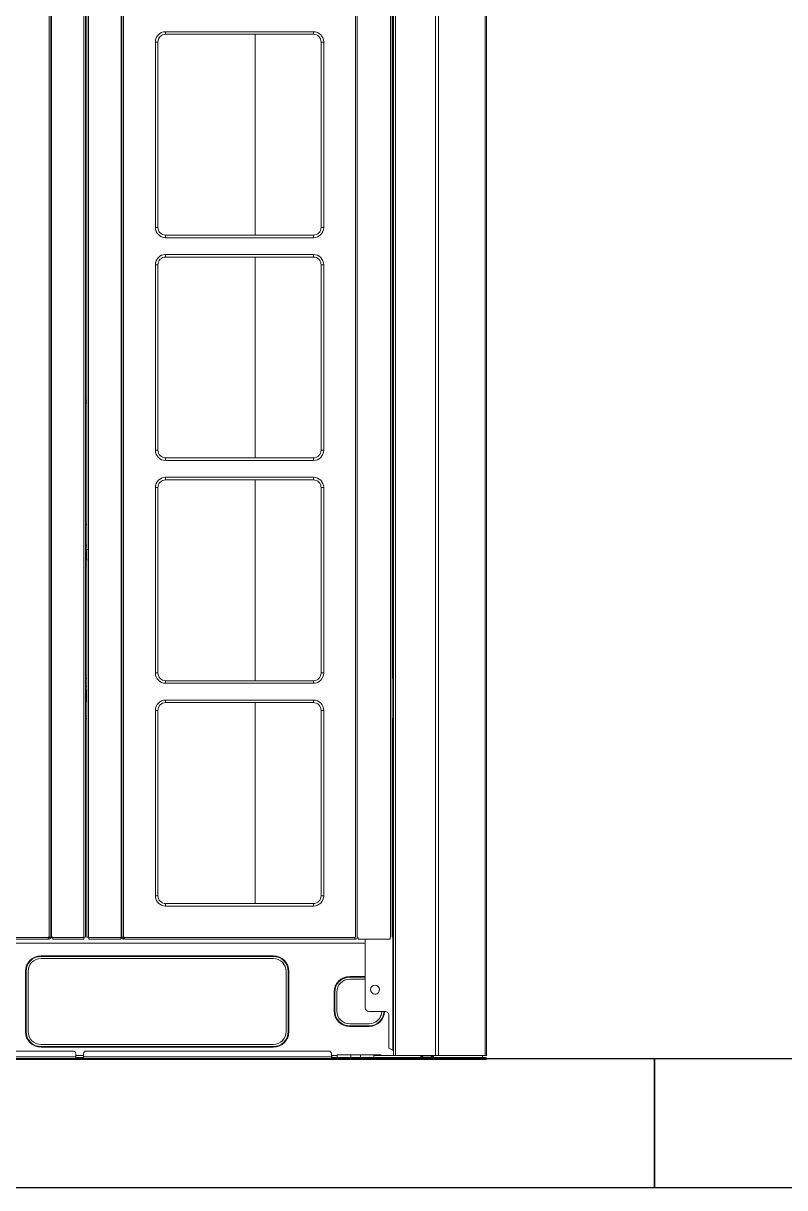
# Model space of a CAD drawing. Header units: millimetres. Extents: x 10547 to 11305, y 9897 to 10391.
# Drawn here: x 10915.8 to 10920.2, y 10362.74 to 10369.46 of the extents above; entities that cross this region are included whole.
import ezdxf

# ---------------------------------------------------------------- set-up
doc = ezdxf.new("R2010")
doc.units = ezdxf.units.MM
for name, color, linetype in [('EHP', 1, 'Continuous'), ('LG-AIRCON', 240, 'Continuous'), ('에어컨', 15, 'Continuous')]:
    doc.layers.add(name, color=color, linetype=linetype)

# ---------------------------------------------------------------- blocks, each defined once
blk = doc.blocks.new('NEWUXA-1')
at = {"layer": 'LG-AIRCON', "color": 0, "linetype": 'Continuous', "lineweight": 13}
for p, q in [((126.29, 94.8), (126.29, 1726.68)), ((127.59, 1726.68), (127.59, 94.8)), ((153.29, 94.8), (153.29, 1726.68)), ((154.59, 1726.67), (154.59, 94.8)), ((155.59, 94.8), (155.59, 1726.68)), ((156.89, 1726.68), (156.89, 94.8)), ((182.09, 94.8), (182.09, 1726.68)), ((182.59, 94.8), (182.59, 1726.68)), ((182.59, 1726.68), (182.59, 94.8)), ((183.89, 1726.68), (183.89, 94.8)), ((363.79, 94.8), (363.79, 1726.68)), ((365.09, 1726.68), (365.09, 94.8)), ((390.79, 94.8), (390.79, 1726.68)), ((392.09, 1726.67), (392.09, 94.8)), ((393.11, 3.3), (393.11, 1726.7)), ((394.61, 1726.69), (394.61, 3.3)), ((128.09, 1516.48), (128.09, 94.8)), ((155.59, 1516.49), (155.59, 285.8)), ((127.59, 94.8), (127.59, 1500.3)), ((392.61, 295.3), (392.61, 1434.3)), ((393.11, 1434.3), (393.11, 295.3)), ((216.59, 796.1), (331.09, 796.1)), ((216.59, 794.1), (216.59, 796.1)), ((216.59, 794.1), (331.09, 794.1)), ((285.85, 794.1), (285.85, 638.56)), ((331.09, 796.1), (331.09, 794.1)), ((208.59, 644.55), (208.59, 788.1)), ((210.59, 788.1), (208.59, 788.1)), ((210.59, 644.55), (210.59, 788.1)), ((339.09, 788.1), (337.09, 788.1)), ((337.09, 788.1), (337.09, 644.55)), ((339.09, 788.1), (339.09, 644.55)), ((210.59, 644.55), (208.59, 644.55)), ((339.09, 644.55), (337.09, 644.55)), ((331.09, 638.55), (216.59, 638.55)), ((216.59, 638.55), (216.59, 636.55)), ((331.09, 636.55), (216.59, 636.55)), ((331.09, 636.55), (331.09, 638.55)), ((216.59, 623.55), (331.09, 623.55)), ((216.59, 621.55), (216.59, 623.55)), ((331.09, 623.55), (331.09, 621.55)), ((208.59, 472), (208.59, 615.55)), ((210.59, 615.55), (208.59, 615.55)), ((210.59, 472), (210.59, 615.55)), ((216.59, 621.55), (331.09, 621.55)), ((285.85, 621.56), (285.85, 466)), ((339.09, 615.55), (337.09, 615.55)), ((337.09, 615.55), (337.09, 472)), ((339.09, 615.55), (339.09, 472)), ((154.59, 510.6), (155.59, 510.6)), ((154.59, 508.6), (155.59, 508.6)), ((210.59, 472), (208.59, 472)), ((339.09, 472), (337.09, 472)), ((216.59, 466), (216.59, 464)), ((331.09, 466), (216.59, 466)), ((331.09, 464), (216.59, 464)), ((331.09, 464), (331.09, 466)), ((216.59, 451), (331.09, 451)), ((216.59, 449), (216.59, 451)), ((331.09, 451), (331.09, 449)), ((208.59, 299.45), (208.59, 443)), ((210.59, 443), (208.59, 443)), ((210.59, 299.45), (210.59, 443)), ((216.59, 449), (331.09, 449)), ((285.85, 449), (285.85, 293.47)), ((339.09, 443), (337.09, 443)), ((337.09, 443), (337.09, 299.45)), ((339.09, 443), (339.09, 299.45)), ((155.59, 414.3), (154.59, 414.3)), ((154.59, 383.44), (154.59, 384.8)), ((154.59, 383.3), (155.59, 383.3)), ((210.59, 299.45), (208.59, 299.45)), ((339.09, 299.45), (337.09, 299.45)), ((155.59, 295.3), (154.59, 295.3)), ((155.59, 289.1), (154.59, 289.1)), ((216.59, 293.45), (216.59, 291.45)), ((331.09, 293.45), (216.59, 293.45)), ((331.09, 291.45), (216.59, 291.45)), ((331.09, 291.45), (331.09, 293.45)), ((392.09, 295.3), (392.61, 295.3)), ((393.11, 295.3), (392.61, 295.3)), ((393.11, 264.3), (393.11, 295.3)), ((154.59, 286.1), (155.19, 286.1)), ((155.19, 277.1), (155.19, 286.1)), ((155.59, 275.8), (155.59, 285.8)), ((155.59, 277.1), (154.59, 277.1)), ((155.59, 266.58), (155.59, 275.8)), ((216.59, 278.45), (331.09, 278.45)), ((216.59, 276.45), (216.59, 278.45)), ((216.59, 276.45), (331.09, 276.45)), ((285.85, 276.47), (285.85, 120.91)), ((331.09, 278.45), (331.09, 276.45)), ((154.59, 264.3), (155.59, 264.3)), ((155.59, 265.6), (155.59, 266.58)), ((155.59, 265.8), (155.59, 266.3)), ((155.59, 265.8), (155.59, 97.8)), ((208.59, 126.9), (208.59, 270.45)), ((210.59, 270.45), (208.59, 270.45)), ((210.59, 126.9), (210.59, 270.45)), ((339.09, 270.45), (337.09, 270.45)), ((337.09, 270.45), (337.09, 126.9)), ((339.09, 270.45), (339.09, 126.9)), ((392.09, 266.3), (392.09, 265.8)), ((392.09, 265.6), (392.09, 265.8)), ((392.61, 264.3), (392.09, 264.3)), ((392.61, 7.32), (392.61, 264.3)), ((392.61, 264.3), (393.11, 264.3)), ((393.11, 264.3), (393.11, 6.81)), ((210.59, 126.9), (208.59, 126.9)), ((339.09, 126.9), (337.09, 126.9)), ((216.59, 120.9), (216.59, 118.9)), ((331.09, 120.9), (216.59, 120.9)), ((331.09, 118.9), (216.59, 118.9)), ((331.09, 118.9), (331.09, 120.9)), ((371.1, 90.2), (-323.55, 90.2)), ((89.59, 94.5), (125.59, 94.5)), ((125.59, 93.2), (89.59, 93.2)), ((125.59, 94.8), (125.59, 94.5)), ((126.29, 94.8), (125.59, 94.8)), ((125.59, 93.2), (125.59, 94.5)), ((125.59, 94.4), (126.69, 94.4)), ((125.99, 94), (125.99, 93.2)), ((125.99, 94), (125.99, 94)), ((125.99, 94), (125.99, 93.2)), ((125.99, 93.2), (125.99, 93.2)), ((125.99, 93.2), (126.29, 93.2)), ((127.59, 94.8), (126.29, 94.8)), ((127.59, 94.5), (127.59, 94.8)), ((128.09, 94.8), (127.59, 94.8)), ((127.59, 94.4), (129.09, 94.4)), ((129.09, 94.8), (128.09, 94.8)), ((129.09, 94.6), (129.09, 94.8)), ((129.09, 94.6), (129.09, 94.8)), ((129.09, 94.8), (129.09, 94.8)), ((129.09, 94.6), (153.09, 94.6)), ((129.09, 93.3), (129.09, 94.6)), ((129.09, 94.1), (129.09, 94.6)), ((129.09, 94.1), (129.09, 94.1)), ((129.09, 94.1), (129.09, 93.3)), ((153.09, 93.3), (129.09, 93.3)), ((129.09, 93.3), (129.09, 93.3)), ((153.09, 94.8), (153.09, 94.6)), ((153.29, 94.8), (153.09, 94.8)), ((153.09, 94.6), (153.09, 93.3)), ((154.59, 94.8), (153.29, 94.8)), ((155.59, 94.8), (155.59, 97.8)), ((156.89, 94.8), (155.59, 94.8)), ((157.09, 94.8), (156.89, 94.8)), ((157.09, 94.6), (157.09, 94.8)), ((157.09, 94.8), (157.09, 94.6)), ((157.09, 94.8), (157.09, 94.8)), ((157.09, 94.6), (181.89, 94.6)), ((157.09, 93.3), (157.09, 94.6)), ((157.09, 94.1), (157.09, 94.6)), ((157.09, 94.1), (157.09, 94.1)), ((157.09, 94.1), (157.09, 93.3)), ((157.09, 93.3), (157.09, 93.3)), ((181.89, 93.3), (157.09, 93.3)), ((181.89, 94.8), (182.09, 94.8)), ((181.89, 94.8), (181.89, 94.6)), ((181.89, 94.6), (181.89, 93.3)), ((181.89, 94.4), (182.6, 94.4)), ((182.59, 94.8), (182.09, 94.8)), ((182.59, 94.8), (183.89, 94.8)), ((182.59, 94.8), (182.59, 94.5)), ((182.59, 94.8), (182.59, 94.5)), ((182.59, 94.5), (182.59, 94.5)), ((183.39, 94.5), (183.39, 94.8)), ((183.4, 94.4), (184.59, 94.4)), ((184.59, 94.8), (183.89, 94.8)), ((184.19, 94), (183.89, 94)), ((183.89, 93.2), (184.19, 93.2)), ((184.19, 93.2), (184.19, 94)), ((184.59, 94.5), (184.59, 94.8)), ((184.59, 94.8), (184.59, 94.5)), ((184.59, 94.8), (184.59, 94.8)), ((184.59, 94.5), (363.09, 94.5)), ((184.59, 93.2), (184.59, 94.5)), ((184.59, 94.5), (184.59, 94)), ((184.59, 94), (184.59, 93.2)), ((363.09, 93.2), (184.59, 93.2)), ((363.09, 94.5), (363.09, 93.2)), ((363.49, 94), (363.49, 93.2)), ((363.49, 94), (363.49, 93.2)), ((363.49, 93.2), (363.79, 93.2)), ((363.49, 93.2), (363.49, 93.2)), ((365.79, 93.3), (365.79, 94.6)), ((365.79, 94.1), (365.79, 93.3)), ((365.79, 93.3), (365.79, 93.3)), ((390.59, 93.3), (365.79, 93.3)), ((371.1, 40.34), (371.1, 93.3)), ((371.1, 89.5), (371.1, 93.3)), ((390.59, 94.6), (390.59, 93.3)), ((371.1, 40.34), (371.1, 87.9)), ((120, 79.9), (120, 80.4)), ((120, 80.4), (300, 80.4)), ((300, 79.9), (120, 79.9)), ((300, 78.3), (120, 78.3)), ((107.9, 68.3), (108.4, 68.3)), ((107.9, 21.7), (107.9, 68.3)), ((108.4, 68.3), (108.4, 21.7)), ((108.4, 68.3), (108.4, 21.7)), ((108.4, 68.3), (108.4, 68.3)), ((110, 68.3), (110, 21.7)), ((310, 68.3), (309.9, 68.3)), ((309.9, 21.7), (309.9, 68.3)), ((309.9, 68.3), (309.9, 68.3)), ((309.9, 21.7), (309.9, 68.3)), ((310, 68.3), (310, 21.7)), ((310, 21.7), (310, 68.3)), ((310, 68.3), (310, 68.3)), ((311.6, 68.3), (312.1, 68.3)), ((311.6, 21.7), (311.6, 68.3)), ((311.6, 21.7), (311.6, 68.3)), ((312.1, 68.3), (312.1, 21.7)), ((359.2, 63.85), (359.2, 64.35)), ((359.2, 64.35), (371.1, 64.35)), ((371.1, 63.85), (359.2, 63.85)), ((371.1, 62.25), (359.2, 62.25)), ((371.1, 40.32), (371.1, 62.25)), ((371.1, 40.32), (371.1, 62.25)), ((347.1, 52.25), (347.6, 52.25)), ((347.1, 37.75), (347.1, 52.25)), ((347.6, 52.25), (347.6, 37.75)), ((347.6, 52.25), (347.6, 37.75)), ((347.6, 52.25), (347.6, 52.25)), ((349.2, 52.25), (349.2, 37.75)), ((378.6, 50.71), (379.11, 50.71)), ((379.11, 50.71), (379.11, 50.71)), ((347.1, 37.75), (347.6, 37.75)), ((347.6, 37.75), (347.6, 37.75)), ((371.1, 40.32), (371.1, 40.32)), ((371.1, 40.34), (371.1, 40.34)), ((374.1, 37.32), (384.1, 37.32)), ((374.1, 37.34), (386.62, 37.34)), ((359.2, 27.75), (374.2, 27.75)), ((389.61, 20.69), (389.62, 34.34)), ((389.62, 34.34), (389.61, 20.69)), ((389.62, 34.34), (389.62, 34.34)), ((107.9, 21.7), (108.4, 21.7)), ((108.4, 21.7), (108.4, 21.7)), ((310, 21.7), (309.9, 21.7)), ((309.9, 21.7), (309.9, 21.7)), ((310, 21.7), (310, 21.7)), ((311.6, 21.7), (312.1, 21.7)), ((359.2, 25.65), (359.2, 26.15)), ((359.2, 26.15), (374.2, 26.15)), ((374.2, 25.65), (359.2, 25.65)), ((374.2, 25.65), (374.2, 26.15)), ((389.61, 20.69), (389.6, 8.85)), ((389.61, 20.69), (389.61, 20.69)), ((120, 11.7), (300, 11.7)), ((120, 9.6), (120, 10.1)), ((120, 10.1), (300, 10.1)), ((300, 9.6), (120, 9.6)), ((300, 9.6), (300, 10.1)), ((389.6, 8.85), (389.6, 9.36)), ((147.04, 0), (-147.04, 0)), ((-147, 2.1), (147, 2.1)), ((-145, 6.6), (145, 6.6)), ((147, 4.6), (147, 2.1)), ((147, 3.2), (153, 3.2)), ((147, 2.1), (147, 0.06)), ((147, 0.06), (147, 2.1)), ((147.04, 1.6), (152.96, 1.6)), ((152.96, 0), (147.04, 0)), ((345.09, 0), (152.96, 0)), ((153, 4.6), (153, 2.1)), ((153, 4.6), (153, 4.6)), ((153, 4.6), (153, 2.1)), ((153, 2.1), (345, 2.1)), ((153, 0.06), (153, 2.1)), ((153, 2.1), (153, 0.06)), ((155, 6.6), (343, 6.6)), ((345, 2.1), (345, 4.6)), ((345, 3.2), (349.5, 3.2)), ((345, 2.1), (345, 0.06)), ((348, 1.6), (345, 1.6)), ((345, 0.06), (345, 1.6)), ((345.09, 0), (348, 0)), ((348, 1.6), (348, 1.6)), ((425.73, 1.6), (348, 1.6)), ((348, 0), (348, 1.6)), ((348, 0), (348, 1.6)), ((425.73, 0), (348, 0)), ((348, 0), (348, 0)), ((349.5, 3.6), (349.5, 1.6)), ((359.52, 3.6), (349.5, 3.6)), ((383.5, 3.6), (359.4, 3.6)), ((360, 3.6), (360, 1.6)), ((367.5, 3.6), (367.5, 1.6)), ((378, 1.6), (378, 3.6)), ((378, 3.2), (414.41, 3.2)), ((392.61, 7.32), (389.6, 8.85)), ((393.11, 3.87), (393.11, 6.81)), ((393.11, 3.87), (393.11, 3.3)), ((394.61, 3.3), (393.11, 3.3)), ((425.83, 3.3), (394.61, 3.3)), ((414.41, 3.2), (414.88, 3.1)), ((414.92, 3.3), (414.88, 3.1)), ((415.19, 1.85), (423.21, 1.85)), ((415.19, 1.85), (415.19, 1.85)), ((423.52, 3.1), (423.48, 3.3)), ((423.52, 3.1), (423.99, 3.2)), ((423.99, 3.2), (425.11, 3.2)), ((425.73, 1.6), (427.85, 1.6)), ((425.73, 0), (425.73, 1.6)), ((427.85, 0), (425.73, 0)), ((464.12, 1.6), (427.85, 1.6)), ((427.85, 1.6), (427.85, 0)), ((427.85, 0), (464.12, 0)), ((464.23, 3.3), (427.95, 3.3)), ((428.68, 3.2), (462.2, 3.2)), ((462.2, 3.3), (462.2, 3.2)), ((462.2, 3.2), (462.2, 1.6)), ((464.12, 0), (464.12, 1.6)), ((464.12, 1.6), (465, 1.6)), ((465, 0), (464.12, 0)), ((465, 1.6), (465, 0))]:
    blk.add_line(p, q, dxfattribs=at)
for points in [[(425.83, 3.3), (425.83, 37.76), (425.83, 72.23), (425.83, 106.69), (425.83, 141.16), (425.83, 175.62), (425.83, 210.09), (425.83, 244.55), (425.83, 279.02), (425.83, 313.48), (425.83, 347.95), (425.83, 382.41), (425.83, 416.88), (425.83, 451.34), (425.83, 485.81), (425.83, 520.27), (425.83, 554.73), (425.83, 589.2), (425.83, 623.66), (425.83, 658.13), (425.83, 692.59), (425.83, 727.06), (425.83, 761.52), (425.83, 795.99), (425.83, 830.45)], [(427.95, 830.64), (427.95, 796.16), (427.95, 761.69), (427.95, 727.22), (427.95, 692.75), (427.95, 658.27), (427.95, 623.8), (427.95, 589.33), (427.95, 554.86), (427.95, 520.39), (427.95, 485.91), (427.95, 451.44), (427.95, 416.97), (427.95, 382.5), (427.95, 348.02), (427.95, 313.55), (427.95, 279.08), (427.95, 244.61), (427.95, 210.13), (427.95, 175.66), (427.95, 141.19), (427.95, 106.72), (427.95, 72.24), (427.95, 37.77), (427.95, 3.3)], [(464.23, 3.3), (464.23, 37.76), (464.23, 72.22), (464.23, 106.69), (464.23, 141.15), (464.23, 175.61), (464.23, 210.07), (464.23, 244.54), (464.23, 279), (464.23, 313.46), (464.23, 347.93), (464.23, 382.39), (464.23, 416.85), (464.23, 451.31), (464.23, 485.78), (464.23, 520.24), (464.23, 554.7), (464.23, 589.16), (464.23, 623.63), (464.23, 658.09), (464.23, 692.55), (464.23, 727.01), (464.23, 761.48), (464.23, 795.94), (464.23, 830.4)], [(465.11, 830.57), (465.11, 796.1), (465.11, 761.63), (465.11, 727.16), (465.11, 692.69), (465.11, 658.22), (465.11, 623.75), (465.11, 589.28), (465.11, 554.81), (465.11, 520.34), (465.11, 485.87), (465.11, 451.4), (465.11, 416.93), (465.11, 382.46), (465.11, 348), (465.11, 313.53), (465.11, 279.06), (465.11, 244.59), (465.11, 210.12), (465.11, 175.65), (465.11, 141.18), (465.11, 106.71), (465.11, 72.24), (465.11, 37.77), (465.11, 3.3)], [(155.22, 398.65), (155.21, 398.63), (155.2, 398.6), (155.19, 398.58), (155.19, 398.55), (155.18, 398.53), (155.17, 398.5), (155.16, 398.48), (155.15, 398.45), (155.14, 398.43), (155.14, 398.4), (155.13, 398.38), (155.12, 398.35), (155.11, 398.33), (155.1, 398.3), (155.09, 398.28), (155.08, 398.25), (155.08, 398.23), (155.07, 398.2), (155.06, 398.18), (155.05, 398.15), (155.04, 398.13), (155.03, 398.1), (155.02, 398.08), (155.01, 398.05), (155.01, 398.03), (155, 398.01), (154.99, 397.98), (154.98, 397.96), (154.97, 397.93), (154.96, 397.91), (154.95, 397.88), (154.94, 397.86), (154.93, 397.83), (154.92, 397.81), (154.91, 397.78), (154.9, 397.76), (154.89, 397.73), (154.88, 397.71), (154.87, 397.68), (154.87, 397.66), (154.86, 397.63), (154.85, 397.61), (154.84, 397.58), (154.83, 397.56), (154.82, 397.53), (154.81, 397.51), (154.8, 397.48), (154.79, 397.46), (154.78, 397.43), (154.77, 397.41)], [(154.65, 394.65), (154.68, 394.67), (154.71, 394.68), (154.74, 394.69), (154.77, 394.7), (154.79, 394.71), (154.82, 394.72), (154.85, 394.73), (154.88, 394.74), (154.91, 394.76), (154.93, 394.77), (154.96, 394.78), (154.99, 394.79), (155.02, 394.8), (155.05, 394.81), (155.07, 394.82), (155.1, 394.84), (155.13, 394.85), (155.16, 394.86), (155.19, 394.87), (155.21, 394.88), (155.24, 394.89), (155.27, 394.91), (155.3, 394.92), (155.33, 394.93), (155.35, 394.94), (155.38, 394.95), (155.41, 394.96), (155.44, 394.98), (155.47, 394.99), (155.49, 395), (155.52, 395.01), (155.55, 395.02), (155.58, 395.04), (155.61, 395.05), (155.63, 395.06), (155.66, 395.07), (155.69, 395.08), (155.72, 395.1), (155.74, 395.11), (155.77, 395.12), (155.8, 395.13), (155.83, 395.14), (155.86, 395.16), (155.88, 395.17), (155.91, 395.18), (155.94, 395.19), (155.97, 395.21), (155.99, 395.22), (156.02, 395.23), (156.05, 395.24)], [(154.99, 394.95), (154.99, 394.75), (154.99, 394.54), (154.99, 394.34), (155, 394.13), (155, 393.93), (155, 393.73), (155.01, 393.53), (155.01, 393.34), (155.01, 393.14), (155.01, 392.95), (155.02, 392.76), (155.02, 392.57), (155.02, 392.38), (155.03, 392.19), (155.03, 392.01), (155.03, 391.82), (155.04, 391.64), (155.04, 391.47), (155.04, 391.29), (155.05, 391.12), (155.05, 390.95), (155.05, 390.78), (155.06, 390.62), (155.06, 390.45), (155.06, 390.3), (155.06, 390.14), (155.07, 389.99), (155.07, 389.84), (155.07, 389.7), (155.08, 389.55), (155.08, 389.42), (155.08, 389.28), (155.08, 389.15), (155.08, 389.02), (155.08, 388.9), (155.09, 388.78), (155.09, 388.66), (155.09, 388.55), (155.09, 388.44), (155.09, 388.33), (155.09, 388.23), (155.09, 388.13), (155.09, 388.04), (155.09, 387.95), (155.08, 387.86), (155.08, 387.78), (155.08, 387.7), (155.08, 387.63), (155.08, 387.56), (155.07, 387.5)], [(155, 387.1), (155.01, 387.1), (155.02, 387.11), (155.03, 387.13), (155.03, 387.16), (155.04, 387.19), (155.05, 387.23), (155.06, 387.28), (155.06, 387.33), (155.07, 387.4), (155.07, 387.47), (155.08, 387.54), (155.08, 387.63), (155.08, 387.72), (155.08, 387.82), (155.09, 387.93), (155.09, 388.04), (155.09, 388.16), (155.09, 388.29), (155.09, 388.42), (155.09, 388.56), (155.09, 388.7), (155.09, 388.85), (155.08, 389.01), (155.08, 389.17), (155.08, 389.34), (155.08, 389.51), (155.07, 389.69), (155.07, 389.87), (155.07, 390.06), (155.06, 390.26), (155.06, 390.45), (155.06, 390.66), (155.05, 390.87), (155.05, 391.08), (155.04, 391.3), (155.04, 391.52), (155.03, 391.75), (155.03, 391.98), (155.03, 392.21), (155.02, 392.45), (155.02, 392.69), (155.01, 392.93), (155.01, 393.17), (155.01, 393.42), (155, 393.67), (155, 393.92), (155, 394.18), (154.99, 394.43), (154.99, 394.69), (154.99, 394.95)], [(154.62, 387.08), (154.67, 387.08), (154.71, 387.09), (154.75, 387.09), (154.79, 387.09), (154.83, 387.09), (154.87, 387.09), (154.91, 387.09), (154.95, 387.09), (154.99, 387.09), (155.03, 387.09), (155.06, 387.09), (155.1, 387.09), (155.14, 387.09), (155.17, 387.09), (155.2, 387.09), (155.24, 387.09), (155.27, 387.09), (155.3, 387.09), (155.34, 387.09), (155.37, 387.09), (155.4, 387.09), (155.43, 387.09), (155.46, 387.09), (155.48, 387.09), (155.51, 387.09), (155.54, 387.09), (155.57, 387.09), (155.59, 387.09), (155.62, 387.09), (155.64, 387.09), (155.67, 387.09), (155.69, 387.09), (155.71, 387.09), (155.73, 387.1), (155.75, 387.1), (155.77, 387.1), (155.79, 387.1), (155.81, 387.1), (155.83, 387.1), (155.85, 387.1), (155.87, 387.1), (155.88, 387.1), (155.9, 387.1), (155.92, 387.1), (155.93, 387.1), (155.94, 387.1), (155.96, 387.1), (155.97, 387.1), (155.98, 387.1), (155.99, 387.1)], [(155, 387.1), (155.01, 387.1), (155.02, 387.1), (155.03, 387.1), (155.04, 387.1), (155.05, 387.1), (155.07, 387.1), (155.08, 387.1), (155.09, 387.1), (155.1, 387.1), (155.11, 387.1), (155.13, 387.1), (155.14, 387.1), (155.15, 387.1), (155.16, 387.1), (155.17, 387.1), (155.19, 387.1), (155.2, 387.1), (155.21, 387.1), (155.22, 387.1), (155.23, 387.1), (155.25, 387.1), (155.26, 387.1), (155.27, 387.1), (155.28, 387.1), (155.29, 387.1), (155.31, 387.1), (155.32, 387.1), (155.33, 387.1), (155.34, 387.1), (155.35, 387.1), (155.37, 387.1), (155.38, 387.1), (155.39, 387.1), (155.4, 387.1), (155.41, 387.1), (155.43, 387.1), (155.44, 387.1), (155.45, 387.1), (155.46, 387.1), (155.47, 387.1), (155.49, 387.1), (155.5, 387.1), (155.51, 387.1), (155.52, 387.1), (155.53, 387.1), (155.54, 387.1), (155.56, 387.1), (155.57, 387.1), (155.58, 387.1), (155.59, 387.1)], [(155.19, 286.1), (155.59, 287.73)], [(389.6, 9.36), (389.61, 20.69)], [(147, 0.06), (147, 0.06), (147, 0.06), (147, 0.05), (147, 0.05), (147, 0.05), (147, 0.05), (147, 0.04), (147, 0.04), (147, 0.04), (147, 0.04), (147, 0.04), (147, 0.03), (147, 0.03), (147, 0.03), (147, 0.03), (147, 0.03), (147, 0.03), (147.01, 0.02), (147.01, 0.02), (147.01, 0.02), (147.01, 0.02), (147.01, 0.02), (147.01, 0.02), (147.01, 0.02), (147.01, 0.02), (147.01, 0.01), (147.01, 0.01), (147.01, 0.01), (147.01, 0.01), (147.01, 0.01), (147.02, 0.01), (147.02, 0.01), (147.02, 0.01), (147.02, 0.01), (147.02, 0.01), (147.02, 0), (147.02, 0), (147.02, 0), (147.03, 0), (147.03, 0), (147.03, 0), (147.03, 0), (147.03, 0), (147.03, 0), (147.03, 0), (147.04, 0), (147.04, 0), (147.04, 0), (147.04, 0), (147.04, 0)], [(153, 2.1), (153, 2.08), (153, 2.07), (153, 2.05), (153, 2.04), (153, 2.02), (153, 2.01), (153, 1.99), (153, 1.98), (153, 1.96), (153, 1.95), (153, 1.93), (153, 1.92), (153, 1.9), (153, 1.89), (153, 1.87), (153, 1.86), (153, 1.84), (153, 1.83), (153, 1.82), (153, 1.81), (153, 1.79), (153, 1.78), (153, 1.77), (153, 1.76), (153, 1.75), (153, 1.73), (153, 1.72), (152.99, 1.71), (152.99, 1.7), (152.99, 1.69), (152.99, 1.69), (152.99, 1.68), (152.99, 1.67), (152.99, 1.66), (152.99, 1.65), (152.99, 1.65), (152.98, 1.64), (152.98, 1.63), (152.98, 1.63), (152.98, 1.62), (152.98, 1.62), (152.98, 1.62), (152.97, 1.61), (152.97, 1.61), (152.97, 1.61), (152.97, 1.6), (152.97, 1.6), (152.96, 1.6), (152.96, 1.6), (152.96, 1.6)], [(152.96, 0), (152.96, 0), (152.96, 0), (152.96, 0), (152.96, 0), (152.97, 0), (152.97, 0), (152.97, 0), (152.97, 0), (152.97, 0), (152.97, 0), (152.97, 0), (152.98, 0), (152.98, 0), (152.98, 0), (152.98, 0.01), (152.98, 0.01), (152.98, 0.01), (152.98, 0.01), (152.98, 0.01), (152.99, 0.01), (152.99, 0.01), (152.99, 0.01), (152.99, 0.01), (152.99, 0.01), (152.99, 0.02), (152.99, 0.02), (152.99, 0.02), (152.99, 0.02), (152.99, 0.02), (152.99, 0.02), (152.99, 0.02), (152.99, 0.02), (153, 0.03), (153, 0.03), (153, 0.03), (153, 0.03), (153, 0.03), (153, 0.03), (153, 0.04), (153, 0.04), (153, 0.04), (153, 0.04), (153, 0.04), (153, 0.05), (153, 0.05), (153, 0.05), (153, 0.05), (153, 0.06), (153, 0.06), (153, 0.06)], [(345, 0.06), (345, 0.06), (345, 0.06), (345, 0.05), (345, 0.05), (345, 0.05), (345, 0.05), (345, 0.04), (345, 0.04), (345, 0.04), (345, 0.04), (345, 0.04), (345, 0.03), (345.01, 0.03), (345.01, 0.03), (345.01, 0.03), (345.01, 0.03), (345.01, 0.03), (345.01, 0.02), (345.01, 0.02), (345.01, 0.02), (345.01, 0.02), (345.02, 0.02), (345.02, 0.02), (345.02, 0.02), (345.02, 0.01), (345.02, 0.01), (345.02, 0.01), (345.03, 0.01), (345.03, 0.01), (345.03, 0.01), (345.03, 0.01), (345.03, 0.01), (345.04, 0.01), (345.04, 0.01), (345.04, 0.01), (345.04, 0), (345.05, 0), (345.05, 0), (345.05, 0), (345.05, 0), (345.06, 0), (345.06, 0), (345.06, 0), (345.07, 0), (345.07, 0), (345.07, 0), (345.08, 0), (345.08, 0), (345.08, 0), (345.09, 0)], [(414.41, 1.6), (414.4, 1.6), (414.4, 1.6), (414.39, 1.61), (414.39, 1.61), (414.38, 1.62), (414.37, 1.63), (414.37, 1.64), (414.37, 1.65), (414.36, 1.66), (414.36, 1.68), (414.35, 1.69), (414.35, 1.71), (414.35, 1.73), (414.34, 1.75), (414.34, 1.77), (414.34, 1.8), (414.34, 1.82), (414.33, 1.85), (414.33, 1.88), (414.33, 1.91), (414.33, 1.94), (414.33, 1.97), (414.33, 2), (414.33, 2.03), (414.33, 2.07), (414.33, 2.11), (414.33, 2.14), (414.33, 2.18), (414.33, 2.22), (414.33, 2.26), (414.33, 2.3), (414.33, 2.34), (414.34, 2.39), (414.34, 2.43), (414.34, 2.48), (414.34, 2.52), (414.35, 2.57), (414.35, 2.61), (414.35, 2.66), (414.36, 2.71), (414.36, 2.76), (414.37, 2.8), (414.37, 2.85), (414.38, 2.9), (414.38, 2.95), (414.39, 3), (414.39, 3.05), (414.4, 3.1), (414.4, 3.15), (414.41, 3.2)], [(414.88, 3.1), (414.87, 3.07), (414.87, 3.03), (414.86, 3), (414.86, 2.96), (414.85, 2.93), (414.85, 2.9), (414.84, 2.86), (414.84, 2.83), (414.83, 2.79), (414.83, 2.76), (414.83, 2.73), (414.82, 2.7), (414.82, 2.66), (414.82, 2.63), (414.82, 2.6), (414.81, 2.57), (414.81, 2.54), (414.81, 2.51), (414.81, 2.48), (414.81, 2.45), (414.81, 2.42), (414.81, 2.4), (414.81, 2.37), (414.81, 2.34), (414.81, 2.32), (414.81, 2.29), (414.81, 2.27), (414.81, 2.25), (414.81, 2.22), (414.81, 2.2), (414.81, 2.18), (414.81, 2.16), (414.81, 2.14), (414.81, 2.12), (414.82, 2.11), (414.82, 2.09), (414.82, 2.07), (414.82, 2.06), (414.83, 2.05), (414.83, 2.03), (414.83, 2.02), (414.84, 2.01), (414.84, 2), (414.85, 1.99), (414.85, 1.98), (414.86, 1.98), (414.86, 1.97), (414.87, 1.96), (414.87, 1.96), (414.88, 1.96)], [(414.88, 1.96), (414.89, 1.95), (414.9, 1.95), (414.91, 1.95), (414.92, 1.95), (414.93, 1.94), (414.94, 1.94), (414.95, 1.94), (414.95, 1.93), (414.96, 1.93), (414.97, 1.93), (414.98, 1.92), (414.99, 1.92), (415, 1.92), (415.01, 1.92), (415.02, 1.91), (415.02, 1.91), (415.03, 1.91), (415.04, 1.9), (415.05, 1.9), (415.06, 1.9), (415.06, 1.9), (415.07, 1.89), (415.08, 1.89), (415.09, 1.89), (415.09, 1.89), (415.1, 1.88), (415.11, 1.88), (415.11, 1.88), (415.12, 1.88), (415.13, 1.88), (415.13, 1.87), (415.14, 1.87), (415.14, 1.87), (415.15, 1.87), (415.15, 1.87), (415.16, 1.87), (415.16, 1.86), (415.17, 1.86), (415.17, 1.86), (415.17, 1.86), (415.18, 1.86), (415.18, 1.86), (415.18, 1.86), (415.18, 1.86), (415.19, 1.86), (415.19, 1.86), (415.19, 1.86), (415.19, 1.86), (415.19, 1.85), (415.19, 1.85)], [(423.21, 1.85), (423.21, 1.85), (423.21, 1.86), (423.21, 1.86), (423.21, 1.86), (423.21, 1.86), (423.22, 1.86), (423.22, 1.86), (423.22, 1.86), (423.22, 1.86), (423.23, 1.86), (423.23, 1.86), (423.23, 1.86), (423.24, 1.86), (423.24, 1.87), (423.25, 1.87), (423.25, 1.87), (423.26, 1.87), (423.26, 1.87), (423.27, 1.87), (423.27, 1.88), (423.28, 1.88), (423.29, 1.88), (423.29, 1.88), (423.3, 1.88), (423.31, 1.89), (423.31, 1.89), (423.32, 1.89), (423.33, 1.89), (423.33, 1.9), (423.34, 1.9), (423.35, 1.9), (423.36, 1.9), (423.37, 1.91), (423.37, 1.91), (423.38, 1.91), (423.39, 1.92), (423.4, 1.92), (423.41, 1.92), (423.42, 1.92), (423.43, 1.93), (423.44, 1.93), (423.45, 1.93), (423.45, 1.94), (423.46, 1.94), (423.47, 1.94), (423.48, 1.95), (423.49, 1.95), (423.5, 1.95), (423.51, 1.95), (423.52, 1.96)], [(423.52, 1.96), (423.53, 1.96), (423.53, 1.96), (423.54, 1.97), (423.54, 1.98), (423.55, 1.98), (423.55, 1.99), (423.56, 2), (423.56, 2.01), (423.56, 2.02), (423.57, 2.03), (423.57, 2.04), (423.58, 2.06), (423.58, 2.07), (423.58, 2.09), (423.58, 2.11), (423.59, 2.12), (423.59, 2.14), (423.59, 2.16), (423.59, 2.18), (423.59, 2.2), (423.59, 2.22), (423.59, 2.25), (423.59, 2.27), (423.59, 2.29), (423.59, 2.32), (423.59, 2.34), (423.59, 2.37), (423.59, 2.4), (423.59, 2.42), (423.59, 2.45), (423.59, 2.48), (423.59, 2.51), (423.59, 2.54), (423.59, 2.57), (423.58, 2.6), (423.58, 2.63), (423.58, 2.66), (423.58, 2.69), (423.57, 2.73), (423.57, 2.76), (423.57, 2.79), (423.56, 2.83), (423.56, 2.86), (423.55, 2.89), (423.55, 2.93), (423.54, 2.96), (423.54, 3), (423.53, 3.03), (423.53, 3.07), (423.52, 3.1)], [(423.99, 3.2), (424, 3.15), (424, 3.1), (424.01, 3.05), (424.01, 3), (424.02, 2.95), (424.02, 2.9), (424.03, 2.85), (424.03, 2.8), (424.04, 2.75), (424.04, 2.71), (424.05, 2.66), (424.05, 2.61), (424.05, 2.56), (424.06, 2.52), (424.06, 2.47), (424.06, 2.43), (424.06, 2.39), (424.07, 2.34), (424.07, 2.3), (424.07, 2.26), (424.07, 2.22), (424.07, 2.18), (424.07, 2.14), (424.07, 2.1), (424.07, 2.07), (424.07, 2.03), (424.07, 2), (424.07, 1.97), (424.07, 1.93), (424.07, 1.9), (424.07, 1.88), (424.07, 1.85), (424.06, 1.82), (424.06, 1.8), (424.06, 1.77), (424.06, 1.75), (424.05, 1.73), (424.05, 1.71), (424.05, 1.69), (424.04, 1.68), (424.04, 1.66), (424.03, 1.65), (424.03, 1.64), (424.02, 1.63), (424.02, 1.62), (424.01, 1.61), (424.01, 1.61), (424, 1.6), (424, 1.6), (423.99, 1.6)], [(427.95, 3.3), (427.92, 3.3), (427.88, 3.3), (427.85, 3.3), (427.81, 3.3), (427.77, 3.3), (427.74, 3.3), (427.7, 3.3), (427.66, 3.3), (427.63, 3.3), (427.59, 3.3), (427.55, 3.3), (427.51, 3.3), (427.47, 3.3), (427.43, 3.3), (427.39, 3.3), (427.35, 3.3), (427.31, 3.3), (427.27, 3.3), (427.23, 3.3), (427.19, 3.3), (427.15, 3.3), (427.11, 3.3), (427.07, 3.3), (427.03, 3.3), (426.98, 3.3), (426.94, 3.3), (426.9, 3.3), (426.86, 3.3), (426.81, 3.3), (426.77, 3.3), (426.72, 3.3), (426.68, 3.3), (426.64, 3.3), (426.59, 3.3), (426.55, 3.3), (426.5, 3.3), (426.45, 3.3), (426.41, 3.3), (426.36, 3.3), (426.32, 3.3), (426.27, 3.3), (426.22, 3.3), (426.17, 3.3), (426.13, 3.3), (426.08, 3.3), (426.03, 3.3), (425.98, 3.3), (425.93, 3.3), (425.88, 3.3), (425.83, 3.3)], [(465.1, 3.3), (465.1, 3.3), (465.1, 3.3), (465.1, 3.3), (465.1, 3.3), (465.1, 3.3), (465.09, 3.3), (465.09, 3.3), (465.08, 3.3), (465.08, 3.3), (465.07, 3.3), (465.06, 3.3), (465.06, 3.3), (465.05, 3.3), (465.04, 3.3), (465.03, 3.3), (465.02, 3.3), (465, 3.3), (464.99, 3.3), (464.98, 3.3), (464.97, 3.3), (464.95, 3.3), (464.94, 3.3), (464.92, 3.3), (464.9, 3.3), (464.89, 3.3), (464.87, 3.3), (464.85, 3.3), (464.83, 3.3), (464.81, 3.3), (464.79, 3.3), (464.77, 3.3), (464.75, 3.3), (464.72, 3.3), (464.7, 3.3), (464.68, 3.3), (464.65, 3.3), (464.63, 3.3), (464.6, 3.3), (464.57, 3.3), (464.54, 3.3), (464.52, 3.3), (464.49, 3.3), (464.46, 3.3), (464.43, 3.3), (464.39, 3.3), (464.36, 3.3), (464.33, 3.3), (464.3, 3.3), (464.26, 3.3), (464.23, 3.3)]]:
    blk.add_lwpolyline(points, dxfattribs=at)
for centre, radius, start, end in [((216.59, 788.1), 8, 90, 180), ((216.59, 788.1), 6, 90, 180), ((331.09, 788.1), 8, 0, 90), ((331.09, 788.1), 6, 0, 90), ((216.59, 644.55), 8, 180, 270), ((216.59, 644.55), 6, 180, 270), ((331.09, 644.55), 8, 270, 0), ((331.09, 644.55), 6, 270, 0), ((216.59, 615.55), 8, 90, 180), ((331.09, 615.55), 8, 0, 90), ((216.59, 615.55), 6, 90, 180), ((331.09, 615.55), 6, 0, 90), ((216.59, 472), 8, 180, 270), ((216.59, 472), 6, 180, 270), ((331.09, 472), 8, 270, 0), ((331.09, 472), 6, 270, 0), ((216.59, 443), 8, 90, 180), ((331.09, 443), 8, 0, 90), ((216.59, 443), 6, 90, 180), ((331.09, 443), 6, 0, 90), ((216.59, 299.45), 8, 180, 270), ((216.59, 299.45), 6, 180, 270), ((331.09, 299.45), 8, 270, 0), ((331.09, 299.45), 6, 270, 0), ((216.59, 270.45), 8, 90, 180), ((216.59, 270.45), 6, 90, 180), ((331.09, 270.45), 8, 0, 90), ((331.09, 270.45), 6, 0, 90), ((216.59, 126.9), 8, 180, 270), ((216.59, 126.9), 6, 180, 270), ((331.09, 126.9), 8, 270, 0), ((331.09, 126.9), 6, 270, 0), ((125.99, 94.8), 0.8, 270, 0), ((125.99, 94.8), 0.8, 270, 0), ((126.29, 94.5), 1.3, 270, 0), ((183.89, 94.5), 1.3, 180, 270), ((183.89, 94.5), 1.3, 180, 270), ((183.89, 94.5), 0.5, 180, 270), ((363.79, 94.5), 1.3, 270, 0), ((120, 68.3), 12.1, 90, 180), ((120, 68.3), 11.6, 90, 180), ((120, 68.3), 11.6, 90, 180), ((120, 68.3), 10, 90, 180), ((300, 68.3), 12.1, 0, 90), ((300, 68.3), 11.6, 0, 90), ((300, 68.3), 10, 0, 90), ((300, 68.3), 10, 0, 90), ((299.9, 68.3), 10, 0, 44.0353), ((299.9, 68.3), 10, 0, 44.0353), ((359.2, 52.25), 12.1, 90, 180), ((359.2, 52.25), 11.6, 90, 180), ((359.2, 52.25), 11.6, 90, 180), ((359.2, 52.25), 10, 90, 180), ((378.85, 54.2), 3.5, 274.20974, 265.79026), ((378.85, 54.2), 3.5, 274.20974, 89.9999), ((378.85, 54.2), 3.5, 274.20738, 288.9784), ((359.2, 37.75), 12.1, 180, 270), ((359.2, 37.75), 11.6, 180, 270), ((359.2, 37.75), 11.6, 180, 270), ((359.2, 37.75), 10, 180, 270), ((374.1, 40.32), 3, 180, 270), ((374.1, 40.32), 3, 180, 270), ((374.1, 40.34), 3, 180, 270), ((374.1, 40.34), 3, 180, 270), ((374.1, 37.75), 10, 270, 357.66289), ((374.1, 37.75), 10, 270, 357.66289), ((374.2, 37.75), 10, 270, 357.66289), ((374.2, 37.75), 12.1, 270, 358.06925), ((374.2, 37.75), 10, 270, 357.66289), ((374.2, 37.75), 11.6, 270, 357.98631), ((386.62, 34.34), 3, 359.94643, 90), ((386.62, 34.34), 3, 359.94643, 90), ((120, 21.7), 12.1, 180, 270), ((120, 21.7), 11.6, 180, 270), ((120, 21.7), 11.6, 180, 270), ((120, 21.7), 10, 180, 270), ((299.9, 21.7), 10, 270, 0), ((299.9, 21.7), 10, 270, 0), ((300, 21.7), 12.1, 270, 0), ((300, 21.7), 10, 270, 0), ((300, 21.7), 10, 270, 0), ((300, 21.7), 11.6, 270, 0), ((145, 4.6), 2, 0, 90), ((155, 4.6), 2, 90, 180), ((155, 4.6), 2, 90, 180), ((343, 4.6), 2, 0, 90), ((342.8, -0.4), 3.6, 33.74899, 52.33049), ((414.75, 2.1), 0.5, 270, 330.64653), ((414.75, 2.1), 0.5, 270, 330.64653), ((419.2, -0.4), 4.6, 126.47693, 150.64653), ((419.2, -0.4), 4.6, 126.47693, 150.64653), ((419.2, -0.4), 4.6, 29.35347, 53.52307), ((419.2, -0.4), 4.6, 29.35347, 53.52307), ((423.65, 2.1), 0.5, 209.35347, 270), ((423.65, 2.1), 0.5, 209.35347, 270)]:
    blk.add_arc(centre, radius, start, end, dxfattribs=at)
for centre, major_axis, ratio, start_param, end_param in [((152.25, 289.11), (-4.76, 0), 0.00009, 2.085341, 2.349237), ((392.61, 7.06), (-0.486, 0.309), 0.385487, 3.381944, 4.95274), ((414.41, 2.1), (0, 0.5), 0.979158, 3.141593, 4.424431), ((423.99, 2.1), (0, -0.5), 0.979158, 5.000347, 6.283185)]:
    blk.add_ellipse(centre, major_axis=major_axis, ratio=ratio, start_param=start_param, end_param=end_param, dxfattribs=at)
blk = doc.blocks.new('NEWUXA+UXB-1')
at = {"layer": 'EHP', "color": 0}
blk.add_blockref('NEWUXA-1', (1084.96, 0), dxfattribs=at)

msp = doc.modelspace()

# ---------------------------------------------------------------- linework, layer by layer
at = {"layer": '에어컨', "color": 8}
for points in [[(10901.1767, 10363.4871), (10919.4463, 10363.4871), (10919.4463, 10362.7421), (10901.1767, 10362.7421)], [(10919.4463, 10363.4871), (10940.1668, 10363.4871), (10940.1668, 10362.7421), (10919.4463, 10362.7421)]]:
    msp.add_lwpolyline(points, close=True, dxfattribs=at)

# ---------------------------------------------------------------- block references
at = {"layer": 'LG-AIRCON', "color": 1, "xscale": 0.007449840356167105, "yscale": 0.007449840356167105, "zscale": 0.007449840356167105}
msp.add_blockref('NEWUXA+UXB-1', (10906.9271, 10363.4812), dxfattribs=at)

doc.saveas('drawing.dxf')
